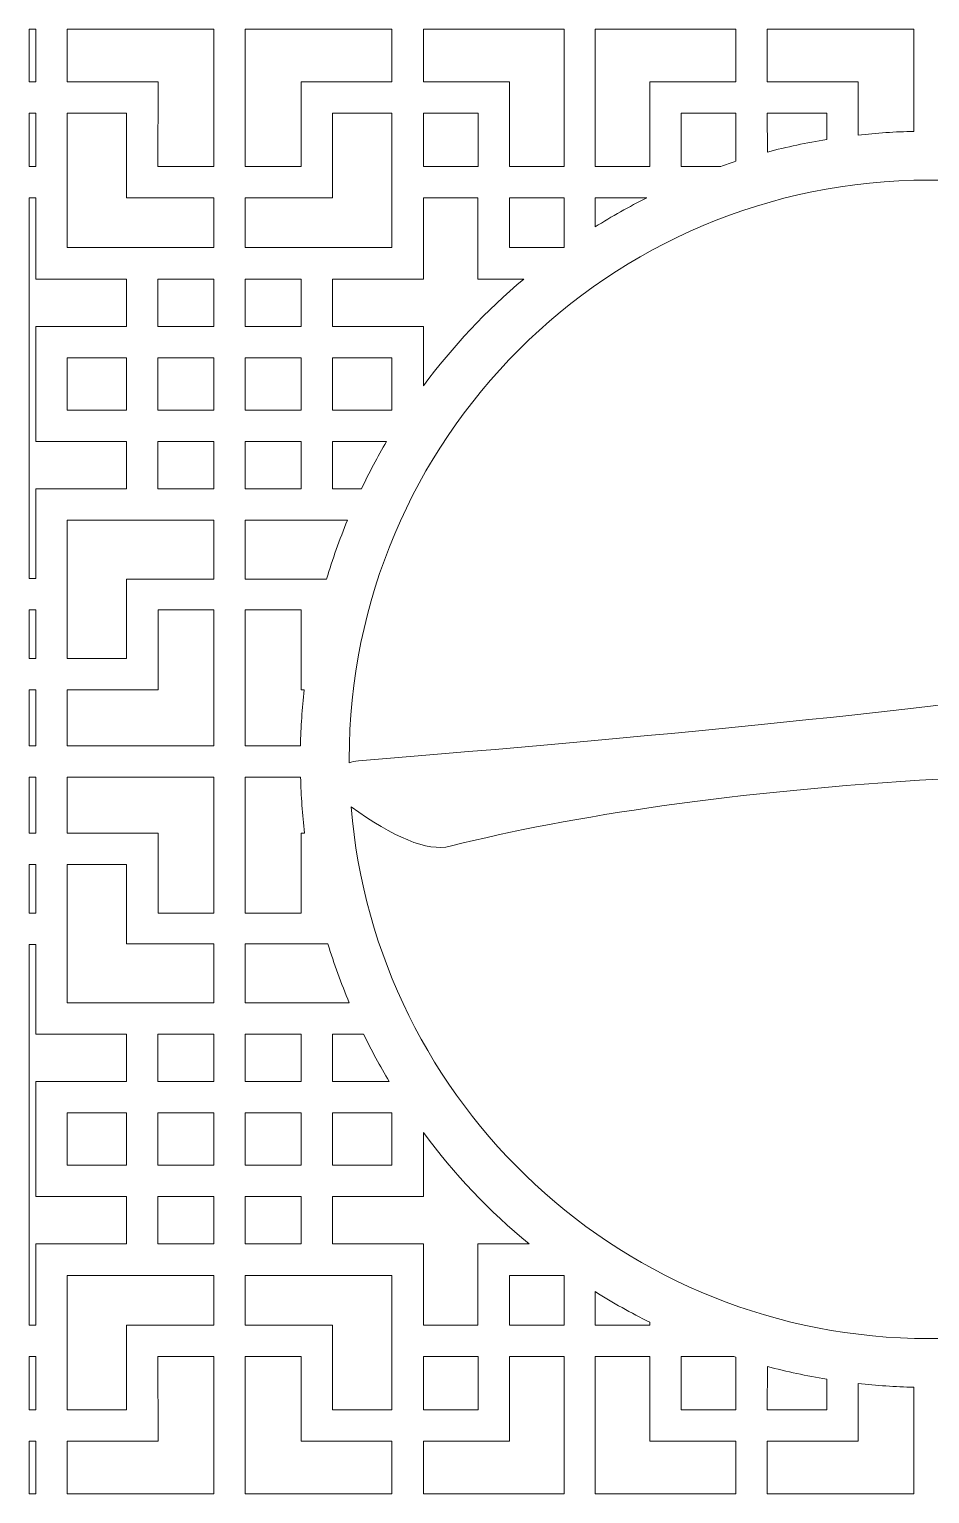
# Model space of a CAD drawing. Header units: centimetres. Extents: x -193 to 324, y -200 to 64.
# Drawn here: x -193.1 to -141.5, y -110 to -26.1 of the extents above; entities that cross this region are included whole.
import ezdxf

# ---------------------------------------------------------------- set-up
doc = ezdxf.new("R2010")
doc.units = ezdxf.units.CM
doc.header["$MEASUREMENT"] = 0
doc.layers.add('layer 1', color=7, linetype='Continuous')

msp = doc.modelspace()

# ---------------------------------------------------------------- linework, layer by layer
at = {"layer": 'layer 1', "color": 114, "lineweight": 9}
for points, knots in [([(-193.07662, -29.10628), (-193.07662, -29.10628), (-193.0766, -26.09629), (-193.0766, -26.09629), (-193.0766, -26.09629), (-193.0766, -26.09629), (-192.71046, -26.09628), (-192.71046, -26.09628), (-192.71046, -26.09628), (-192.71046, -26.09628), (-192.71046, -29.10628), (-192.71046, -29.10628), (-192.71046, -29.10628), (-192.71046, -29.10628), (-193.07662, -29.10628), (-193.07662, -29.10628)], [0, 0, 0, 0, 0.2, 0.2, 0.2, 0.2, 0.4, 0.4, 0.4, 0.4, 0.6, 0.6, 0.6, 0.6, 1, 1, 1, 1]), ([(-182.50546, -26.09628), (-182.50546, -26.09628), (-182.50546, -33.95128), (-182.50546, -33.95128), (-182.50546, -33.95128), (-182.50546, -33.95128), (-185.70546, -33.95128), (-185.70546, -33.95128), (-185.70546, -33.95128), (-185.70546, -33.95128), (-185.70296, -29.10628), (-185.70296, -29.10628), (-185.70296, -29.10628), (-185.70296, -29.10628), (-190.90796, -29.10628), (-190.90796, -29.10628), (-190.90796, -29.10628), (-190.90796, -29.10628), (-190.90796, -26.09628), (-190.90796, -26.09628), (-190.90796, -26.09628), (-190.90796, -26.09628), (-182.50546, -26.09628), (-182.50546, -26.09628)], [0, 0, 0, 0, 0.14285714, 0.14285714, 0.14285714, 0.14285714, 0.28571429, 0.28571429, 0.28571429, 0.28571429, 0.42857143, 0.42857143, 0.42857143, 0.42857143, 0.57142857, 0.57142857, 0.57142857, 0.57142857, 0.71428571, 0.71428571, 0.71428571, 0.71428571, 1, 1, 1, 1]), ([(-180.7059, -26.09628), (-180.7059, -26.09628), (-180.7059, -33.95128), (-180.7059, -33.95128), (-180.7059, -33.95128), (-180.7059, -33.95128), (-177.5059, -33.95128), (-177.5059, -33.95128), (-177.5059, -33.95128), (-177.5059, -33.95128), (-177.5084, -29.10628), (-177.5084, -29.10628), (-177.5084, -29.10628), (-177.5084, -29.10628), (-172.3034, -29.10628), (-172.3034, -29.10628), (-172.3034, -29.10628), (-172.3034, -29.10628), (-172.3034, -26.09628), (-172.3034, -26.09628), (-172.3034, -26.09628), (-172.3034, -26.09628), (-180.7059, -26.09628), (-180.7059, -26.09628)], [0, 0, 0, 0, 0.14285714, 0.14285714, 0.14285714, 0.14285714, 0.28571429, 0.28571429, 0.28571429, 0.28571429, 0.42857143, 0.42857143, 0.42857143, 0.42857143, 0.57142857, 0.57142857, 0.57142857, 0.57142857, 0.71428571, 0.71428571, 0.71428571, 0.71428571, 1, 1, 1, 1]), ([(-162.4384, -26.09628), (-162.4384, -26.09628), (-162.4384, -33.95128), (-162.4384, -33.95128), (-162.4384, -33.95128), (-162.4384, -33.95128), (-165.57091, -33.95128), (-165.57091, -33.95128), (-165.57091, -33.95128), (-165.57091, -33.95128), (-165.5684, -29.10628), (-165.5684, -29.10628), (-165.5684, -29.10628), (-165.5684, -29.10628), (-170.5009, -29.10628), (-170.5009, -29.10628), (-170.5009, -29.10628), (-170.5009, -29.10628), (-170.5009, -26.09628), (-170.5009, -26.09628), (-170.5009, -26.09628), (-170.5009, -26.09628), (-162.4384, -26.09628), (-162.4384, -26.09628)], [0, 0, 0, 0, 0.14285714, 0.14285714, 0.14285714, 0.14285714, 0.28571429, 0.28571429, 0.28571429, 0.28571429, 0.42857143, 0.42857143, 0.42857143, 0.42857143, 0.57142857, 0.57142857, 0.57142857, 0.57142857, 0.71428571, 0.71428571, 0.71428571, 0.71428571, 1, 1, 1, 1]), ([(-157.5284, -29.10628), (-157.5284, -29.10628), (-157.5284, -33.95128), (-157.5284, -33.95128), (-157.5284, -33.95128), (-157.5284, -33.95128), (-160.6584, -33.95128), (-160.6584, -33.95128), (-160.6584, -33.95128), (-160.6584, -33.95128), (-160.6584, -26.09628), (-160.6584, -26.09628), (-160.6584, -26.09628), (-160.6584, -26.09628), (-152.5959, -26.09628), (-152.5959, -26.09628), (-152.5959, -26.09628), (-152.5959, -26.09628), (-152.5959, -29.10628), (-152.5959, -29.10628), (-152.5959, -29.10628), (-152.5959, -29.10628), (-157.5284, -29.10628), (-157.5284, -29.10628)], [0, 0, 0, 0, 0.14285714, 0.14285714, 0.14285714, 0.14285714, 0.28571429, 0.28571429, 0.28571429, 0.28571429, 0.42857143, 0.42857143, 0.42857143, 0.42857143, 0.57142857, 0.57142857, 0.57142857, 0.57142857, 0.71428571, 0.71428571, 0.71428571, 0.71428571, 1, 1, 1, 1]), ([(-142.3909, -31.9455), (-142.3909, -31.9455), (-142.3909, -26.09628), (-142.3909, -26.09628), (-142.3909, -26.09628), (-142.3909, -26.09628), (-150.7934, -26.09628), (-150.7934, -26.09628), (-150.7934, -26.09628), (-150.7934, -26.09628), (-150.7934, -29.10628), (-150.7934, -29.10628), (-150.7934, -29.10628), (-150.7934, -29.10628), (-145.58841, -29.10628), (-145.58841, -29.10628), (-145.58841, -29.10628), (-145.58841, -29.10628), (-145.59, -32.1602), (-145.59, -32.1602), (-145.59, -32.1602), (-144.53669, -32.0425), (-143.46964, -31.97028), (-142.3909, -31.9455)], [0, 0, 0, 0, 0.14285714, 0.14285714, 0.14285714, 0.14285714, 0.28571429, 0.28571429, 0.28571429, 0.28571429, 0.42857143, 0.42857143, 0.42857143, 0.42857143, 0.57142857, 0.57142857, 0.57142857, 0.57142857, 0.71428571, 0.71428571, 0.71428571, 0.71428571, 1, 1, 1, 1]), ([(-193.07661, -33.95378), (-193.07661, -33.95378), (-193.07661, -30.90631), (-193.07661, -30.90631), (-193.07661, -30.90631), (-193.07661, -30.90631), (-192.71046, -30.90628), (-192.71046, -30.90628), (-192.71046, -30.90628), (-192.71046, -30.90628), (-192.71046, -33.95378), (-192.71046, -33.95378), (-192.71046, -33.95378), (-192.71046, -33.95378), (-193.07661, -33.95378), (-193.07661, -33.95378)], [0, 0, 0, 0, 0.2, 0.2, 0.2, 0.2, 0.4, 0.4, 0.4, 0.4, 0.6, 0.6, 0.6, 0.6, 1, 1, 1, 1]), ([(-187.50546, -35.75378), (-187.50546, -35.75378), (-182.50546, -35.74878), (-182.50546, -35.74878), (-182.50546, -35.74878), (-182.50546, -35.74878), (-182.50546, -38.60878), (-182.50546, -38.60878), (-182.50546, -38.60878), (-182.50546, -38.60878), (-190.90796, -38.60878), (-190.90796, -38.60878), (-190.90796, -38.60878), (-190.90796, -38.60878), (-190.90796, -30.90628), (-190.90796, -30.90628), (-190.90796, -30.90628), (-190.90796, -30.90628), (-187.50546, -30.90628), (-187.50546, -30.90628), (-187.50546, -30.90628), (-187.50546, -30.90628), (-187.50546, -35.75378), (-187.50546, -35.75378)], [0, 0, 0, 0, 0.14285714, 0.14285714, 0.14285714, 0.14285714, 0.28571429, 0.28571429, 0.28571429, 0.28571429, 0.42857143, 0.42857143, 0.42857143, 0.42857143, 0.57142857, 0.57142857, 0.57142857, 0.57142857, 0.71428571, 0.71428571, 0.71428571, 0.71428571, 1, 1, 1, 1]), ([(-175.7059, -35.75378), (-175.7059, -35.75378), (-180.7059, -35.74878), (-180.7059, -35.74878), (-180.7059, -35.74878), (-180.7059, -35.74878), (-180.7059, -38.60878), (-180.7059, -38.60878), (-180.7059, -38.60878), (-180.7059, -38.60878), (-172.3034, -38.60878), (-172.3034, -38.60878), (-172.3034, -38.60878), (-172.3034, -38.60878), (-172.3034, -30.90628), (-172.3034, -30.90628), (-172.3034, -30.90628), (-172.3034, -30.90628), (-175.7059, -30.90628), (-175.7059, -30.90628), (-175.7059, -30.90628), (-175.7059, -30.90628), (-175.7059, -35.75378), (-175.7059, -35.75378)], [0, 0, 0, 0, 0.14285714, 0.14285714, 0.14285714, 0.14285714, 0.28571429, 0.28571429, 0.28571429, 0.28571429, 0.42857143, 0.42857143, 0.42857143, 0.42857143, 0.57142857, 0.57142857, 0.57142857, 0.57142857, 0.71428571, 0.71428571, 0.71428571, 0.71428571, 1, 1, 1, 1]), ([(-167.3684, -33.95378), (-167.3684, -33.95378), (-170.5009, -33.95378), (-170.5009, -33.95378), (-170.5009, -33.95378), (-170.5009, -33.95378), (-170.5009, -30.90628), (-170.5009, -30.90628), (-170.5009, -30.90628), (-170.5009, -30.90628), (-167.3684, -30.90628), (-167.3684, -30.90628), (-167.3684, -30.90628), (-167.3684, -30.90628), (-167.3684, -33.95378), (-167.3684, -33.95378)], [0, 0, 0, 0, 0.2, 0.2, 0.2, 0.2, 0.4, 0.4, 0.4, 0.4, 0.6, 0.6, 0.6, 0.6, 1, 1, 1, 1]), ([(-152.59387, -33.66246), (-152.59387, -33.66246), (-152.5959, -30.90628), (-152.5959, -30.90628), (-152.5959, -30.90628), (-152.5959, -30.90628), (-155.7284, -30.90628), (-155.7284, -30.90628), (-155.7284, -30.90628), (-155.7284, -30.90628), (-155.7284, -33.95378), (-155.7284, -33.95378), (-155.7284, -33.95378), (-155.7284, -33.95378), (-153.46013, -33.95378), (-153.46013, -33.95378), (-153.46013, -33.95378), (-153.17302, -33.85312), (-152.88424, -33.75599), (-152.59387, -33.66246)], [0, 0, 0, 0, 0.16666667, 0.16666667, 0.16666667, 0.16666667, 0.33333333, 0.33333333, 0.33333333, 0.33333333, 0.5, 0.5, 0.5, 0.5, 0.66666667, 0.66666667, 0.66666667, 0.66666667, 1, 1, 1, 1]), ([(-147.3909, -32.40781), (-148.54385, -32.59603), (-149.67841, -32.83886), (-150.79182, -33.13389), (-150.79182, -33.13389), (-150.79182, -33.13389), (-150.7934, -30.90628), (-150.7934, -30.90628), (-150.7934, -30.90628), (-150.7934, -30.90628), (-147.3909, -30.90628), (-147.3909, -30.90628), (-147.3909, -30.90628), (-147.3909, -30.90628), (-147.3909, -32.40781), (-147.3909, -32.40781)], [0, 0, 0, 0, 0.2, 0.2, 0.2, 0.2, 0.4, 0.4, 0.4, 0.4, 0.6, 0.6, 0.6, 0.6, 1, 1, 1, 1]), ([(-108.57075, -64.08141), (-110.48132, -47.56373), (-124.52015, -34.73583), (-141.54921, -34.73583), (-141.54921, -34.73583), (-159.88197, -34.73583), (-174.74921, -49.60307), (-174.74921, -67.93583), (-174.74921, -67.93583), (-174.74921, -68.00218), (-174.74901, -68.06848), (-174.74862, -68.13474), (-174.74862, -68.13474), (-174.59185, -68.08884), (-174.41446, -68.05138), (-174.21653, -68.02233), (-174.21653, -68.02233), (-156.953, -66.61976), (-143.19589, -65.23212), (-132.94521, -63.82955), (-132.94521, -63.82955), (-126.18602, -62.88953), (-121.17258, -62.30761), (-117.9049, -62.0838), (-117.9049, -62.0838), (-113.96426, -62.0838), (-110.84684, -62.74665), (-108.57075, -64.08141)], [0, 0, 0, 0, 0.125, 0.125, 0.125, 0.125, 0.25, 0.25, 0.25, 0.25, 0.375, 0.375, 0.375, 0.375, 0.5, 0.5, 0.5, 0.5, 0.625, 0.625, 0.625, 0.625, 0.75, 0.75, 0.75, 0.75, 1, 1, 1, 1]), ([(-193.07661, -57.57379), (-193.07661, -57.57379), (-193.07662, -35.7488), (-193.07662, -35.7488), (-193.07662, -35.7488), (-193.07662, -35.7488), (-192.71046, -35.74878), (-192.71046, -35.74878), (-192.71046, -35.74878), (-192.71046, -35.74878), (-192.71046, -40.41128), (-192.71046, -40.41128), (-192.71046, -40.41128), (-192.71046, -40.41128), (-187.50546, -40.40879), (-187.50546, -40.40879), (-187.50546, -40.40879), (-187.50546, -40.40879), (-187.50546, -43.12879), (-187.50546, -43.12879), (-187.50546, -43.12879), (-187.50546, -43.12879), (-192.71046, -43.12878), (-192.71046, -43.12878), (-192.71046, -43.12878), (-192.71046, -43.12878), (-192.71046, -49.72379), (-192.71046, -49.72379), (-192.71046, -49.72379), (-192.71046, -49.72379), (-187.50546, -49.72378), (-187.50546, -49.72378), (-187.50546, -49.72378), (-187.50546, -49.72378), (-187.50546, -52.43629), (-187.50546, -52.43629), (-187.50546, -52.43629), (-187.50546, -52.43629), (-192.71046, -52.43629), (-192.71046, -52.43629), (-192.71046, -52.43629), (-192.71046, -52.43629), (-192.71046, -57.57379), (-192.71046, -57.57379), (-192.71046, -57.57379), (-192.71046, -57.57379), (-193.07661, -57.57379), (-193.07661, -57.57379)], [0, 0, 0, 0, 0.07692308, 0.07692308, 0.07692308, 0.07692308, 0.15384615, 0.15384615, 0.15384615, 0.15384615, 0.23076923, 0.23076923, 0.23076923, 0.23076923, 0.30769231, 0.30769231, 0.30769231, 0.30769231, 0.38461538, 0.38461538, 0.38461538, 0.38461538, 0.46153846, 0.46153846, 0.46153846, 0.46153846, 0.53846154, 0.53846154, 0.53846154, 0.53846154, 0.61538462, 0.61538462, 0.61538462, 0.61538462, 0.69230769, 0.69230769, 0.69230769, 0.69230769, 0.76923077, 0.76923077, 0.76923077, 0.76923077, 0.84615385, 0.84615385, 0.84615385, 0.84615385, 1, 1, 1, 1]), ([(-164.74812, -40.40879), (-164.74812, -40.40879), (-167.38587, -40.40879), (-167.38587, -40.40879), (-167.38587, -40.40879), (-167.38587, -40.40879), (-167.3734, -35.74878), (-167.3734, -35.74878), (-167.3734, -35.74878), (-167.3734, -35.74878), (-170.5009, -35.74878), (-170.5009, -35.74878), (-170.5009, -35.74878), (-170.5009, -35.74878), (-170.5009, -40.41128), (-170.5009, -40.41128), (-170.5009, -40.41128), (-170.5009, -40.41128), (-175.7059, -40.40879), (-175.7059, -40.40879), (-175.7059, -40.40879), (-175.7059, -40.40879), (-175.7059, -43.12879), (-175.7059, -43.12879), (-175.7059, -43.12879), (-175.7059, -43.12879), (-170.5009, -43.12878), (-170.5009, -43.12878), (-170.5009, -43.12878), (-170.5009, -43.12878), (-170.50092, -46.53861), (-170.50092, -46.53861), (-170.50092, -46.53861), (-168.82721, -44.27794), (-166.89502, -42.22011), (-164.74812, -40.40879)], [0, 0, 0, 0, 0.1, 0.1, 0.1, 0.1, 0.2, 0.2, 0.2, 0.2, 0.3, 0.3, 0.3, 0.3, 0.4, 0.4, 0.4, 0.4, 0.5, 0.5, 0.5, 0.5, 0.6, 0.6, 0.6, 0.6, 0.7, 0.7, 0.7, 0.7, 0.8, 0.8, 0.8, 0.8, 1, 1, 1, 1]), ([(-162.4384, -38.61128), (-162.4384, -38.61128), (-165.5709, -38.61128), (-165.5709, -38.61128), (-165.5709, -38.61128), (-165.5709, -38.61128), (-165.5709, -35.75378), (-165.5709, -35.75378), (-165.5709, -35.75378), (-165.5709, -35.75378), (-162.4384, -35.75378), (-162.4384, -35.75378), (-162.4384, -35.75378), (-162.4384, -35.75378), (-162.4384, -38.61128), (-162.4384, -38.61128)], [0, 0, 0, 0, 0.2, 0.2, 0.2, 0.2, 0.4, 0.4, 0.4, 0.4, 0.6, 0.6, 0.6, 0.6, 1, 1, 1, 1]), ([(-157.6981, -35.75374), (-157.6981, -35.75374), (-160.6584, -35.75378), (-160.6584, -35.75378), (-160.6584, -35.75378), (-160.6584, -35.75378), (-160.65843, -37.4224), (-160.65843, -37.4224), (-160.65843, -37.4224), (-159.701, -36.82144), (-158.71328, -36.26427), (-157.6981, -35.75374)], [0, 0, 0, 0, 0.25, 0.25, 0.25, 0.25, 0.5, 0.5, 0.5, 0.5, 1, 1, 1, 1]), ([(-185.70546, -43.13128), (-185.70546, -43.13128), (-182.50546, -43.13128), (-182.50546, -43.13128), (-182.50546, -43.13128), (-182.50546, -43.13128), (-182.50546, -40.40879), (-182.50546, -40.40879), (-182.50546, -40.40879), (-182.50546, -40.40879), (-185.70546, -40.40879), (-185.70546, -40.40879), (-185.70546, -40.40879), (-185.70546, -40.40879), (-185.70546, -43.13128), (-185.70546, -43.13128)], [0, 0, 0, 0, 0.2, 0.2, 0.2, 0.2, 0.4, 0.4, 0.4, 0.4, 0.6, 0.6, 0.6, 0.6, 1, 1, 1, 1]), ([(-177.5059, -43.13128), (-177.5059, -43.13128), (-180.7059, -43.13128), (-180.7059, -43.13128), (-180.7059, -43.13128), (-180.7059, -43.13128), (-180.7059, -40.40879), (-180.7059, -40.40879), (-180.7059, -40.40879), (-180.7059, -40.40879), (-177.5059, -40.40879), (-177.5059, -40.40879), (-177.5059, -40.40879), (-177.5059, -40.40879), (-177.5059, -43.13128), (-177.5059, -43.13128)], [0, 0, 0, 0, 0.2, 0.2, 0.2, 0.2, 0.4, 0.4, 0.4, 0.4, 0.6, 0.6, 0.6, 0.6, 1, 1, 1, 1]), ([(-190.90796, -47.92378), (-190.90796, -47.92378), (-187.50046, -47.92378), (-187.50046, -47.92378), (-187.50046, -47.92378), (-187.50046, -47.92378), (-187.50046, -44.93379), (-187.50046, -44.93379), (-187.50046, -44.93379), (-187.50046, -44.93379), (-190.90796, -44.93379), (-190.90796, -44.93379), (-190.90796, -44.93379), (-190.90796, -44.93379), (-190.90796, -47.92378), (-190.90796, -47.92378)], [0, 0, 0, 0, 0.2, 0.2, 0.2, 0.2, 0.4, 0.4, 0.4, 0.4, 0.6, 0.6, 0.6, 0.6, 1, 1, 1, 1]), ([(-185.70546, -47.92378), (-185.70546, -47.92378), (-182.50546, -47.92378), (-182.50546, -47.92378), (-182.50546, -47.92378), (-182.50546, -47.92378), (-182.50546, -44.92879), (-182.50546, -44.92879), (-182.50546, -44.92879), (-182.50546, -44.92879), (-185.70546, -44.92879), (-185.70546, -44.92879), (-185.70546, -44.92879), (-185.70546, -44.92879), (-185.70546, -47.92378), (-185.70546, -47.92378)], [0, 0, 0, 0, 0.2, 0.2, 0.2, 0.2, 0.4, 0.4, 0.4, 0.4, 0.6, 0.6, 0.6, 0.6, 1, 1, 1, 1]), ([(-177.5059, -47.92378), (-177.5059, -47.92378), (-180.7059, -47.92378), (-180.7059, -47.92378), (-180.7059, -47.92378), (-180.7059, -47.92378), (-180.7059, -44.92879), (-180.7059, -44.92879), (-180.7059, -44.92879), (-180.7059, -44.92879), (-177.5059, -44.92879), (-177.5059, -44.92879), (-177.5059, -44.92879), (-177.5059, -44.92879), (-177.5059, -47.92378), (-177.5059, -47.92378)], [0, 0, 0, 0, 0.2, 0.2, 0.2, 0.2, 0.4, 0.4, 0.4, 0.4, 0.6, 0.6, 0.6, 0.6, 1, 1, 1, 1]), ([(-172.3034, -47.92378), (-172.3034, -47.92378), (-175.7109, -47.92378), (-175.7109, -47.92378), (-175.7109, -47.92378), (-175.7109, -47.92378), (-175.7109, -44.93379), (-175.7109, -44.93379), (-175.7109, -44.93379), (-175.7109, -44.93379), (-172.3034, -44.93379), (-172.3034, -44.93379), (-172.3034, -44.93379), (-172.3034, -44.93379), (-172.3034, -47.92378), (-172.3034, -47.92378)], [0, 0, 0, 0, 0.2, 0.2, 0.2, 0.2, 0.4, 0.4, 0.4, 0.4, 0.6, 0.6, 0.6, 0.6, 1, 1, 1, 1]), ([(-185.70546, -52.43878), (-185.70546, -52.43878), (-182.50546, -52.43878), (-182.50546, -52.43878), (-182.50546, -52.43878), (-182.50546, -52.43878), (-182.50546, -49.72378), (-182.50546, -49.72378), (-182.50546, -49.72378), (-182.50546, -49.72378), (-185.70546, -49.72378), (-185.70546, -49.72378), (-185.70546, -49.72378), (-185.70546, -49.72378), (-185.70546, -52.43878), (-185.70546, -52.43878)], [0, 0, 0, 0, 0.2, 0.2, 0.2, 0.2, 0.4, 0.4, 0.4, 0.4, 0.6, 0.6, 0.6, 0.6, 1, 1, 1, 1]), ([(-177.5059, -52.43878), (-177.5059, -52.43878), (-180.7059, -52.43878), (-180.7059, -52.43878), (-180.7059, -52.43878), (-180.7059, -52.43878), (-180.7059, -49.72378), (-180.7059, -49.72378), (-180.7059, -49.72378), (-180.7059, -49.72378), (-177.5059, -49.72378), (-177.5059, -49.72378), (-177.5059, -49.72378), (-177.5059, -49.72378), (-177.5059, -52.43878), (-177.5059, -52.43878)], [0, 0, 0, 0, 0.2, 0.2, 0.2, 0.2, 0.4, 0.4, 0.4, 0.4, 0.6, 0.6, 0.6, 0.6, 1, 1, 1, 1]), ([(-172.6077, -49.72374), (-172.6077, -49.72374), (-175.7059, -49.72378), (-175.7059, -49.72378), (-175.7059, -49.72378), (-175.7059, -49.72378), (-175.7059, -52.43629), (-175.7059, -52.43629), (-175.7059, -52.43629), (-175.7059, -52.43629), (-174.04967, -52.43629), (-174.04967, -52.43629), (-174.04967, -52.43629), (-173.60679, -51.50952), (-173.12544, -50.60464), (-172.6077, -49.72374)], [0, 0, 0, 0, 0.2, 0.2, 0.2, 0.2, 0.4, 0.4, 0.4, 0.4, 0.6, 0.6, 0.6, 0.6, 1, 1, 1, 1]), ([(-190.90796, -54.23879), (-190.90796, -54.23879), (-190.90796, -62.16378), (-190.90796, -62.16378), (-190.90796, -62.16378), (-190.90796, -62.16378), (-187.50393, -62.16378), (-187.50393, -62.16378), (-187.50393, -62.16378), (-187.50393, -62.16378), (-187.50546, -57.60753), (-187.50546, -57.60753), (-187.50546, -57.60753), (-187.50546, -57.60753), (-182.50546, -57.60753), (-182.50546, -57.60753), (-182.50546, -57.60753), (-182.50546, -57.60753), (-182.50546, -54.23879), (-182.50546, -54.23879), (-182.50546, -54.23879), (-182.50546, -54.23879), (-190.90796, -54.23879), (-190.90796, -54.23879)], [0, 0, 0, 0, 0.14285714, 0.14285714, 0.14285714, 0.14285714, 0.28571429, 0.28571429, 0.28571429, 0.28571429, 0.42857143, 0.42857143, 0.42857143, 0.42857143, 0.57142857, 0.57142857, 0.57142857, 0.57142857, 0.71428571, 0.71428571, 0.71428571, 0.71428571, 1, 1, 1, 1]), ([(-174.85084, -54.23875), (-174.85084, -54.23875), (-180.7059, -54.23879), (-180.7059, -54.23879), (-180.7059, -54.23879), (-180.7059, -54.23879), (-180.7059, -57.60753), (-180.7059, -57.60753), (-180.7059, -57.60753), (-180.7059, -57.60753), (-176.04504, -57.60754), (-176.04504, -57.60754), (-176.04504, -57.60754), (-175.7017, -56.45951), (-175.30257, -55.33554), (-174.85084, -54.23875)], [0, 0, 0, 0, 0.2, 0.2, 0.2, 0.2, 0.4, 0.4, 0.4, 0.4, 0.6, 0.6, 0.6, 0.6, 1, 1, 1, 1]), ([(-193.07661, -62.16378), (-193.07661, -62.16378), (-193.07661, -59.37378), (-193.07661, -59.37378), (-193.07661, -59.37378), (-193.07661, -59.37378), (-192.71046, -59.37378), (-192.71046, -59.37378), (-192.71046, -59.37378), (-192.71046, -59.37378), (-192.71046, -62.16378), (-192.71046, -62.16378), (-192.71046, -62.16378), (-192.71046, -62.16378), (-193.07661, -62.16378), (-193.07661, -62.16378)], [0, 0, 0, 0, 0.2, 0.2, 0.2, 0.2, 0.4, 0.4, 0.4, 0.4, 0.6, 0.6, 0.6, 0.6, 1, 1, 1, 1]), ([(-182.50546, -67.16378), (-182.50546, -67.16378), (-182.50546, -59.37378), (-182.50546, -59.37378), (-182.50546, -59.37378), (-182.50546, -59.37378), (-185.70296, -59.37378), (-185.70296, -59.37378), (-185.70296, -59.37378), (-185.70296, -59.37378), (-185.70296, -63.96378), (-185.70296, -63.96378), (-185.70296, -63.96378), (-185.70296, -63.96378), (-190.91046, -63.96378), (-190.91046, -63.96378), (-190.91046, -63.96378), (-190.91046, -63.96378), (-190.91046, -67.16378), (-190.91046, -67.16378), (-190.91046, -67.16378), (-190.91046, -67.16378), (-182.50546, -67.16378), (-182.50546, -67.16378)], [0, 0, 0, 0, 0.14285714, 0.14285714, 0.14285714, 0.14285714, 0.28571429, 0.28571429, 0.28571429, 0.28571429, 0.42857143, 0.42857143, 0.42857143, 0.42857143, 0.57142857, 0.57142857, 0.57142857, 0.57142857, 0.71428571, 0.71428571, 0.71428571, 0.71428571, 1, 1, 1, 1]), ([(-177.54109, -67.16381), (-177.54109, -67.16381), (-180.7059, -67.16378), (-180.7059, -67.16378), (-180.7059, -67.16378), (-180.7059, -67.16378), (-180.7059, -59.37378), (-180.7059, -59.37378), (-180.7059, -59.37378), (-180.7059, -59.37378), (-177.5084, -59.37378), (-177.5084, -59.37378), (-177.5084, -59.37378), (-177.5084, -59.37378), (-177.5084, -63.96378), (-177.5084, -63.96378), (-177.5084, -63.96378), (-177.5084, -63.96378), (-177.33245, -63.96377), (-177.33245, -63.96377), (-177.33245, -63.96377), (-177.44815, -65.01745), (-177.51838, -66.0848), (-177.54109, -67.16381)], [0, 0, 0, 0, 0.14285714, 0.14285714, 0.14285714, 0.14285714, 0.28571429, 0.28571429, 0.28571429, 0.28571429, 0.42857143, 0.42857143, 0.42857143, 0.42857143, 0.57142857, 0.57142857, 0.57142857, 0.57142857, 0.71428571, 0.71428571, 0.71428571, 0.71428571, 1, 1, 1, 1]), ([(-193.07662, -67.16378), (-193.07662, -67.16378), (-193.07662, -63.96375), (-193.07662, -63.96375), (-193.07662, -63.96375), (-193.07662, -63.96375), (-192.71046, -63.96378), (-192.71046, -63.96378), (-192.71046, -63.96378), (-192.71046, -63.96378), (-192.71046, -67.16378), (-192.71046, -67.16378), (-192.71046, -67.16378), (-192.71046, -67.16378), (-193.07662, -67.16378), (-193.07662, -67.16378)], [0, 0, 0, 0, 0.2, 0.2, 0.2, 0.2, 0.4, 0.4, 0.4, 0.4, 0.6, 0.6, 0.6, 0.6, 1, 1, 1, 1]), ([(-108.37095, -69.14844), (-108.89053, -69.17411), (-109.50438, -69.16418), (-110.20569, -69.0668), (-110.20569, -69.0668), (-116.74348, -68.15895), (-126.99175, -68.1417), (-140.9876, -69.0668), (-140.9876, -69.0668), (-152.64085, -69.76808), (-161.9399, -71.15388), (-168.96436, -72.9164), (-168.96436, -72.9164), (-170.29637, -73.25061), (-172.21418, -72.39035), (-174.63897, -70.66012), (-174.63897, -70.66012), (-173.25279, -87.71908), (-158.96471, -101.13583), (-141.54921, -101.13583), (-141.54921, -101.13583), (-123.62241, -101.13583), (-109.00932, -86.91971), (-108.37095, -69.14844)], [0, 0, 0, 0, 0.14285714, 0.14285714, 0.14285714, 0.14285714, 0.28571429, 0.28571429, 0.28571429, 0.28571429, 0.42857143, 0.42857143, 0.42857143, 0.42857143, 0.57142857, 0.57142857, 0.57142857, 0.57142857, 0.71428571, 0.71428571, 0.71428571, 0.71428571, 1, 1, 1, 1]), ([(-193.07662, -72.16258), (-193.07662, -72.16258), (-193.07662, -68.96256), (-193.07662, -68.96256), (-193.07662, -68.96256), (-193.07662, -68.96256), (-192.71046, -68.96258), (-192.71046, -68.96258), (-192.71046, -68.96258), (-192.71046, -68.96258), (-192.71046, -72.16258), (-192.71046, -72.16258), (-192.71046, -72.16258), (-192.71046, -72.16258), (-193.07662, -72.16258), (-193.07662, -72.16258)], [0, 0, 0, 0, 0.2, 0.2, 0.2, 0.2, 0.4, 0.4, 0.4, 0.4, 0.6, 0.6, 0.6, 0.6, 1, 1, 1, 1]), ([(-182.50546, -68.96258), (-182.50546, -68.96258), (-182.50546, -76.75258), (-182.50546, -76.75258), (-182.50546, -76.75258), (-182.50546, -76.75258), (-185.70296, -76.75258), (-185.70296, -76.75258), (-185.70296, -76.75258), (-185.70296, -76.75258), (-185.70296, -72.16258), (-185.70296, -72.16258), (-185.70296, -72.16258), (-185.70296, -72.16258), (-190.91046, -72.16258), (-190.91046, -72.16258), (-190.91046, -72.16258), (-190.91046, -72.16258), (-190.91046, -68.96258), (-190.91046, -68.96258), (-190.91046, -68.96258), (-190.91046, -68.96258), (-182.50546, -68.96258), (-182.50546, -68.96258)], [0, 0, 0, 0, 0.14285714, 0.14285714, 0.14285714, 0.14285714, 0.28571429, 0.28571429, 0.28571429, 0.28571429, 0.42857143, 0.42857143, 0.42857143, 0.42857143, 0.57142857, 0.57142857, 0.57142857, 0.57142857, 0.71428571, 0.71428571, 0.71428571, 0.71428571, 1, 1, 1, 1]), ([(-177.53483, -68.96259), (-177.53483, -68.96259), (-180.7059, -68.96258), (-180.7059, -68.96258), (-180.7059, -68.96258), (-180.7059, -68.96258), (-180.7059, -76.75258), (-180.7059, -76.75258), (-180.7059, -76.75258), (-180.7059, -76.75258), (-177.5084, -76.75258), (-177.5084, -76.75258), (-177.5084, -76.75258), (-177.5084, -76.75258), (-177.5084, -72.16258), (-177.5084, -72.16258), (-177.5084, -72.16258), (-177.5084, -72.16258), (-177.30357, -72.1626), (-177.30357, -72.1626), (-177.30357, -72.1626), (-177.42683, -71.10914), (-177.50458, -70.04178), (-177.53483, -68.96259)], [0, 0, 0, 0, 0.14285714, 0.14285714, 0.14285714, 0.14285714, 0.28571429, 0.28571429, 0.28571429, 0.28571429, 0.42857143, 0.42857143, 0.42857143, 0.42857143, 0.57142857, 0.57142857, 0.57142857, 0.57142857, 0.71428571, 0.71428571, 0.71428571, 0.71428571, 1, 1, 1, 1]), ([(-193.07662, -76.75258), (-193.07662, -76.75258), (-193.07661, -73.9626), (-193.07661, -73.9626), (-193.07661, -73.9626), (-193.07661, -73.9626), (-192.71046, -73.96258), (-192.71046, -73.96258), (-192.71046, -73.96258), (-192.71046, -73.96258), (-192.71046, -76.75258), (-192.71046, -76.75258), (-192.71046, -76.75258), (-192.71046, -76.75258), (-193.07662, -76.75258), (-193.07662, -76.75258)], [0, 0, 0, 0, 0.2, 0.2, 0.2, 0.2, 0.4, 0.4, 0.4, 0.4, 0.6, 0.6, 0.6, 0.6, 1, 1, 1, 1]), ([(-190.90796, -81.88757), (-190.90796, -81.88757), (-190.90796, -73.96258), (-190.90796, -73.96258), (-190.90796, -73.96258), (-190.90796, -73.96258), (-187.50393, -73.96258), (-187.50393, -73.96258), (-187.50393, -73.96258), (-187.50393, -73.96258), (-187.50546, -78.51883), (-187.50546, -78.51883), (-187.50546, -78.51883), (-187.50546, -78.51883), (-182.50546, -78.51883), (-182.50546, -78.51883), (-182.50546, -78.51883), (-182.50546, -78.51883), (-182.50546, -81.88757), (-182.50546, -81.88757), (-182.50546, -81.88757), (-182.50546, -81.88757), (-190.90796, -81.88757), (-190.90796, -81.88757)], [0, 0, 0, 0, 0.14285714, 0.14285714, 0.14285714, 0.14285714, 0.28571429, 0.28571429, 0.28571429, 0.28571429, 0.42857143, 0.42857143, 0.42857143, 0.42857143, 0.57142857, 0.57142857, 0.57142857, 0.57142857, 0.71428571, 0.71428571, 0.71428571, 0.71428571, 1, 1, 1, 1]), ([(-193.07662, -100.37758), (-193.07662, -100.37758), (-193.07661, -78.55257), (-193.07661, -78.55257), (-193.07661, -78.55257), (-193.07661, -78.55257), (-192.71046, -78.55257), (-192.71046, -78.55257), (-192.71046, -78.55257), (-192.71046, -78.55257), (-192.71046, -83.69007), (-192.71046, -83.69007), (-192.71046, -83.69007), (-192.71046, -83.69007), (-187.50546, -83.69007), (-187.50546, -83.69007), (-187.50546, -83.69007), (-187.50546, -83.69007), (-187.50546, -86.40258), (-187.50546, -86.40258), (-187.50546, -86.40258), (-187.50546, -86.40258), (-192.71046, -86.40257), (-192.71046, -86.40257), (-192.71046, -86.40257), (-192.71046, -86.40257), (-192.71046, -92.99758), (-192.71046, -92.99758), (-192.71046, -92.99758), (-192.71046, -92.99758), (-187.50546, -92.99757), (-187.50546, -92.99757), (-187.50546, -92.99757), (-187.50546, -92.99757), (-187.50546, -95.71757), (-187.50546, -95.71757), (-187.50546, -95.71757), (-187.50546, -95.71757), (-192.71046, -95.71508), (-192.71046, -95.71508), (-192.71046, -95.71508), (-192.71046, -95.71508), (-192.71046, -100.37758), (-192.71046, -100.37758), (-192.71046, -100.37758), (-192.71046, -100.37758), (-193.07662, -100.37758), (-193.07662, -100.37758)], [0, 0, 0, 0, 0.07692308, 0.07692308, 0.07692308, 0.07692308, 0.15384615, 0.15384615, 0.15384615, 0.15384615, 0.23076923, 0.23076923, 0.23076923, 0.23076923, 0.30769231, 0.30769231, 0.30769231, 0.30769231, 0.38461538, 0.38461538, 0.38461538, 0.38461538, 0.46153846, 0.46153846, 0.46153846, 0.46153846, 0.53846154, 0.53846154, 0.53846154, 0.53846154, 0.61538462, 0.61538462, 0.61538462, 0.61538462, 0.69230769, 0.69230769, 0.69230769, 0.69230769, 0.76923077, 0.76923077, 0.76923077, 0.76923077, 0.84615385, 0.84615385, 0.84615385, 0.84615385, 1, 1, 1, 1]), ([(-175.96784, -78.51884), (-175.96784, -78.51884), (-180.7059, -78.51883), (-180.7059, -78.51883), (-180.7059, -78.51883), (-180.7059, -78.51883), (-180.7059, -81.88757), (-180.7059, -81.88757), (-180.7059, -81.88757), (-180.7059, -81.88757), (-174.74483, -81.88757), (-174.74483, -81.88757), (-174.74483, -81.88757), (-175.2063, -80.79121), (-175.61504, -79.66724), (-175.96784, -78.51884)], [0, 0, 0, 0, 0.2, 0.2, 0.2, 0.2, 0.4, 0.4, 0.4, 0.4, 0.6, 0.6, 0.6, 0.6, 1, 1, 1, 1]), ([(-185.70546, -83.68758), (-185.70546, -83.68758), (-182.50546, -83.68758), (-182.50546, -83.68758), (-182.50546, -83.68758), (-182.50546, -83.68758), (-182.50546, -86.40258), (-182.50546, -86.40258), (-182.50546, -86.40258), (-182.50546, -86.40258), (-185.70546, -86.40258), (-185.70546, -86.40258), (-185.70546, -86.40258), (-185.70546, -86.40258), (-185.70546, -83.68758), (-185.70546, -83.68758)], [0, 0, 0, 0, 0.2, 0.2, 0.2, 0.2, 0.4, 0.4, 0.4, 0.4, 0.6, 0.6, 0.6, 0.6, 1, 1, 1, 1]), ([(-177.5059, -83.68758), (-177.5059, -83.68758), (-180.7059, -83.68758), (-180.7059, -83.68758), (-180.7059, -83.68758), (-180.7059, -83.68758), (-180.7059, -86.40258), (-180.7059, -86.40258), (-180.7059, -86.40258), (-180.7059, -86.40258), (-177.5059, -86.40258), (-177.5059, -86.40258), (-177.5059, -86.40258), (-177.5059, -86.40258), (-177.5059, -83.68758), (-177.5059, -83.68758)], [0, 0, 0, 0, 0.2, 0.2, 0.2, 0.2, 0.4, 0.4, 0.4, 0.4, 0.6, 0.6, 0.6, 0.6, 1, 1, 1, 1]), ([(-173.92677, -83.69009), (-173.92677, -83.69009), (-175.7059, -83.69007), (-175.7059, -83.69007), (-175.7059, -83.69007), (-175.7059, -83.69007), (-175.7059, -86.40258), (-175.7059, -86.40258), (-175.7059, -86.40258), (-175.7059, -86.40258), (-172.45665, -86.40259), (-172.45665, -86.40259), (-172.45665, -86.40259), (-172.98394, -85.52213), (-173.47469, -84.61725), (-173.92677, -83.69009)], [0, 0, 0, 0, 0.2, 0.2, 0.2, 0.2, 0.4, 0.4, 0.4, 0.4, 0.6, 0.6, 0.6, 0.6, 1, 1, 1, 1]), ([(-190.90796, -88.20258), (-190.90796, -88.20258), (-187.50046, -88.20258), (-187.50046, -88.20258), (-187.50046, -88.20258), (-187.50046, -88.20258), (-187.50046, -91.19257), (-187.50046, -91.19257), (-187.50046, -91.19257), (-187.50046, -91.19257), (-190.90796, -91.19257), (-190.90796, -91.19257), (-190.90796, -91.19257), (-190.90796, -91.19257), (-190.90796, -88.20258), (-190.90796, -88.20258)], [0, 0, 0, 0, 0.2, 0.2, 0.2, 0.2, 0.4, 0.4, 0.4, 0.4, 0.6, 0.6, 0.6, 0.6, 1, 1, 1, 1]), ([(-185.70546, -88.20258), (-185.70546, -88.20258), (-182.50546, -88.20258), (-182.50546, -88.20258), (-182.50546, -88.20258), (-182.50546, -88.20258), (-182.50546, -91.19757), (-182.50546, -91.19757), (-182.50546, -91.19757), (-182.50546, -91.19757), (-185.70546, -91.19757), (-185.70546, -91.19757), (-185.70546, -91.19757), (-185.70546, -91.19757), (-185.70546, -88.20258), (-185.70546, -88.20258)], [0, 0, 0, 0, 0.2, 0.2, 0.2, 0.2, 0.4, 0.4, 0.4, 0.4, 0.6, 0.6, 0.6, 0.6, 1, 1, 1, 1]), ([(-177.5059, -88.20258), (-177.5059, -88.20258), (-180.7059, -88.20258), (-180.7059, -88.20258), (-180.7059, -88.20258), (-180.7059, -88.20258), (-180.7059, -91.19757), (-180.7059, -91.19757), (-180.7059, -91.19757), (-180.7059, -91.19757), (-177.5059, -91.19757), (-177.5059, -91.19757), (-177.5059, -91.19757), (-177.5059, -91.19757), (-177.5059, -88.20258), (-177.5059, -88.20258)], [0, 0, 0, 0, 0.2, 0.2, 0.2, 0.2, 0.4, 0.4, 0.4, 0.4, 0.6, 0.6, 0.6, 0.6, 1, 1, 1, 1]), ([(-172.3034, -88.20258), (-172.3034, -88.20258), (-175.7109, -88.20258), (-175.7109, -88.20258), (-175.7109, -88.20258), (-175.7109, -88.20258), (-175.7109, -91.19257), (-175.7109, -91.19257), (-175.7109, -91.19257), (-175.7109, -91.19257), (-172.3034, -91.19257), (-172.3034, -91.19257), (-172.3034, -91.19257), (-172.3034, -91.19257), (-172.3034, -88.20258), (-172.3034, -88.20258)], [0, 0, 0, 0, 0.2, 0.2, 0.2, 0.2, 0.4, 0.4, 0.4, 0.4, 0.6, 0.6, 0.6, 0.6, 1, 1, 1, 1]), ([(-170.50093, -89.33312), (-170.50093, -89.33312), (-170.5009, -92.99758), (-170.5009, -92.99758), (-170.5009, -92.99758), (-170.5009, -92.99758), (-175.7059, -92.99757), (-175.7059, -92.99757), (-175.7059, -92.99757), (-175.7059, -92.99757), (-175.7059, -95.71757), (-175.7059, -95.71757), (-175.7059, -95.71757), (-175.7059, -95.71757), (-170.5009, -95.71508), (-170.5009, -95.71508), (-170.5009, -95.71508), (-170.5009, -95.71508), (-170.5009, -100.37758), (-170.5009, -100.37758), (-170.5009, -100.37758), (-170.5009, -100.37758), (-167.3734, -100.37758), (-167.3734, -100.37758), (-167.3734, -100.37758), (-167.3734, -100.37758), (-167.38587, -95.71757), (-167.38587, -95.71757), (-167.38587, -95.71757), (-167.38587, -95.71757), (-164.44295, -95.71756), (-164.44295, -95.71756), (-164.44295, -95.71756), (-166.71221, -93.84529), (-168.74827, -91.70039), (-170.50093, -89.33312)], [0, 0, 0, 0, 0.1, 0.1, 0.1, 0.1, 0.2, 0.2, 0.2, 0.2, 0.3, 0.3, 0.3, 0.3, 0.4, 0.4, 0.4, 0.4, 0.5, 0.5, 0.5, 0.5, 0.6, 0.6, 0.6, 0.6, 0.7, 0.7, 0.7, 0.7, 0.8, 0.8, 0.8, 0.8, 1, 1, 1, 1]), ([(-185.70546, -92.99508), (-185.70546, -92.99508), (-182.50546, -92.99508), (-182.50546, -92.99508), (-182.50546, -92.99508), (-182.50546, -92.99508), (-182.50546, -95.71757), (-182.50546, -95.71757), (-182.50546, -95.71757), (-182.50546, -95.71757), (-185.70546, -95.71757), (-185.70546, -95.71757), (-185.70546, -95.71757), (-185.70546, -95.71757), (-185.70546, -92.99508), (-185.70546, -92.99508)], [0, 0, 0, 0, 0.2, 0.2, 0.2, 0.2, 0.4, 0.4, 0.4, 0.4, 0.6, 0.6, 0.6, 0.6, 1, 1, 1, 1]), ([(-177.5059, -92.99508), (-177.5059, -92.99508), (-180.7059, -92.99508), (-180.7059, -92.99508), (-180.7059, -92.99508), (-180.7059, -92.99508), (-180.7059, -95.71757), (-180.7059, -95.71757), (-180.7059, -95.71757), (-180.7059, -95.71757), (-177.5059, -95.71757), (-177.5059, -95.71757), (-177.5059, -95.71757), (-177.5059, -95.71757), (-177.5059, -92.99508), (-177.5059, -92.99508)], [0, 0, 0, 0, 0.2, 0.2, 0.2, 0.2, 0.4, 0.4, 0.4, 0.4, 0.6, 0.6, 0.6, 0.6, 1, 1, 1, 1]), ([(-187.50546, -100.37258), (-187.50546, -100.37258), (-182.50546, -100.37758), (-182.50546, -100.37758), (-182.50546, -100.37758), (-182.50546, -100.37758), (-182.50546, -97.51758), (-182.50546, -97.51758), (-182.50546, -97.51758), (-182.50546, -97.51758), (-190.90796, -97.51758), (-190.90796, -97.51758), (-190.90796, -97.51758), (-190.90796, -97.51758), (-190.90796, -105.22008), (-190.90796, -105.22008), (-190.90796, -105.22008), (-190.90796, -105.22008), (-187.50546, -105.22008), (-187.50546, -105.22008), (-187.50546, -105.22008), (-187.50546, -105.22008), (-187.50546, -100.37258), (-187.50546, -100.37258)], [0, 0, 0, 0, 0.14285714, 0.14285714, 0.14285714, 0.14285714, 0.28571429, 0.28571429, 0.28571429, 0.28571429, 0.42857143, 0.42857143, 0.42857143, 0.42857143, 0.57142857, 0.57142857, 0.57142857, 0.57142857, 0.71428571, 0.71428571, 0.71428571, 0.71428571, 1, 1, 1, 1]), ([(-175.7059, -100.37258), (-175.7059, -100.37258), (-180.7059, -100.37758), (-180.7059, -100.37758), (-180.7059, -100.37758), (-180.7059, -100.37758), (-180.7059, -97.51758), (-180.7059, -97.51758), (-180.7059, -97.51758), (-180.7059, -97.51758), (-172.3034, -97.51758), (-172.3034, -97.51758), (-172.3034, -97.51758), (-172.3034, -97.51758), (-172.3034, -105.22008), (-172.3034, -105.22008), (-172.3034, -105.22008), (-172.3034, -105.22008), (-175.7059, -105.22008), (-175.7059, -105.22008), (-175.7059, -105.22008), (-175.7059, -105.22008), (-175.7059, -100.37258), (-175.7059, -100.37258)], [0, 0, 0, 0, 0.14285714, 0.14285714, 0.14285714, 0.14285714, 0.28571429, 0.28571429, 0.28571429, 0.28571429, 0.42857143, 0.42857143, 0.42857143, 0.42857143, 0.57142857, 0.57142857, 0.57142857, 0.57142857, 0.71428571, 0.71428571, 0.71428571, 0.71428571, 1, 1, 1, 1]), ([(-162.4384, -97.51508), (-162.4384, -97.51508), (-165.5709, -97.51508), (-165.5709, -97.51508), (-165.5709, -97.51508), (-165.5709, -97.51508), (-165.5709, -100.37258), (-165.5709, -100.37258), (-165.5709, -100.37258), (-165.5709, -100.37258), (-162.4384, -100.37258), (-162.4384, -100.37258), (-162.4384, -100.37258), (-162.4384, -100.37258), (-162.4384, -97.51508), (-162.4384, -97.51508)], [0, 0, 0, 0, 0.2, 0.2, 0.2, 0.2, 0.4, 0.4, 0.4, 0.4, 0.6, 0.6, 0.6, 0.6, 1, 1, 1, 1]), ([(-160.65848, -98.44933), (-160.65848, -98.44933), (-160.6584, -100.37258), (-160.6584, -100.37258), (-160.6584, -100.37258), (-160.6584, -100.37258), (-157.5284, -100.37258), (-157.5284, -100.37258), (-157.5284, -100.37258), (-157.5284, -100.37258), (-157.52844, -100.20275), (-157.52844, -100.20275), (-157.52844, -100.20275), (-158.60332, -99.66931), (-159.64778, -99.08373), (-160.65848, -98.44933)], [0, 0, 0, 0, 0.2, 0.2, 0.2, 0.2, 0.4, 0.4, 0.4, 0.4, 0.6, 0.6, 0.6, 0.6, 1, 1, 1, 1]), ([(-193.07662, -105.22008), (-193.07662, -105.22008), (-193.0766, -102.17256), (-193.0766, -102.17256), (-193.0766, -102.17256), (-193.0766, -102.17256), (-192.71046, -102.17258), (-192.71046, -102.17258), (-192.71046, -102.17258), (-192.71046, -102.17258), (-192.71046, -105.22008), (-192.71046, -105.22008), (-192.71046, -105.22008), (-192.71046, -105.22008), (-193.07662, -105.22008), (-193.07662, -105.22008)], [0, 0, 0, 0, 0.2, 0.2, 0.2, 0.2, 0.4, 0.4, 0.4, 0.4, 0.6, 0.6, 0.6, 0.6, 1, 1, 1, 1]), ([(-182.50546, -110.03008), (-182.50546, -110.03008), (-182.50546, -102.17508), (-182.50546, -102.17508), (-182.50546, -102.17508), (-182.50546, -102.17508), (-185.70546, -102.17508), (-185.70546, -102.17508), (-185.70546, -102.17508), (-185.70546, -102.17508), (-185.70296, -107.02008), (-185.70296, -107.02008), (-185.70296, -107.02008), (-185.70296, -107.02008), (-190.90796, -107.02008), (-190.90796, -107.02008), (-190.90796, -107.02008), (-190.90796, -107.02008), (-190.90796, -110.03008), (-190.90796, -110.03008), (-190.90796, -110.03008), (-190.90796, -110.03008), (-182.50546, -110.03008), (-182.50546, -110.03008)], [0, 0, 0, 0, 0.14285714, 0.14285714, 0.14285714, 0.14285714, 0.28571429, 0.28571429, 0.28571429, 0.28571429, 0.42857143, 0.42857143, 0.42857143, 0.42857143, 0.57142857, 0.57142857, 0.57142857, 0.57142857, 0.71428571, 0.71428571, 0.71428571, 0.71428571, 1, 1, 1, 1]), ([(-180.7059, -110.03008), (-180.7059, -110.03008), (-180.7059, -102.17508), (-180.7059, -102.17508), (-180.7059, -102.17508), (-180.7059, -102.17508), (-177.5059, -102.17508), (-177.5059, -102.17508), (-177.5059, -102.17508), (-177.5059, -102.17508), (-177.5084, -107.02008), (-177.5084, -107.02008), (-177.5084, -107.02008), (-177.5084, -107.02008), (-172.3034, -107.02008), (-172.3034, -107.02008), (-172.3034, -107.02008), (-172.3034, -107.02008), (-172.3034, -110.03008), (-172.3034, -110.03008), (-172.3034, -110.03008), (-172.3034, -110.03008), (-180.7059, -110.03008), (-180.7059, -110.03008)], [0, 0, 0, 0, 0.14285714, 0.14285714, 0.14285714, 0.14285714, 0.28571429, 0.28571429, 0.28571429, 0.28571429, 0.42857143, 0.42857143, 0.42857143, 0.42857143, 0.57142857, 0.57142857, 0.57142857, 0.57142857, 0.71428571, 0.71428571, 0.71428571, 0.71428571, 1, 1, 1, 1]), ([(-167.3684, -102.17258), (-167.3684, -102.17258), (-170.5009, -102.17258), (-170.5009, -102.17258), (-170.5009, -102.17258), (-170.5009, -102.17258), (-170.5009, -105.22008), (-170.5009, -105.22008), (-170.5009, -105.22008), (-170.5009, -105.22008), (-167.3684, -105.22008), (-167.3684, -105.22008), (-167.3684, -105.22008), (-167.3684, -105.22008), (-167.3684, -102.17258), (-167.3684, -102.17258)], [0, 0, 0, 0, 0.2, 0.2, 0.2, 0.2, 0.4, 0.4, 0.4, 0.4, 0.6, 0.6, 0.6, 0.6, 1, 1, 1, 1]), ([(-162.4384, -110.03008), (-162.4384, -110.03008), (-162.4384, -102.17508), (-162.4384, -102.17508), (-162.4384, -102.17508), (-162.4384, -102.17508), (-165.57091, -102.17508), (-165.57091, -102.17508), (-165.57091, -102.17508), (-165.57091, -102.17508), (-165.5684, -107.02008), (-165.5684, -107.02008), (-165.5684, -107.02008), (-165.5684, -107.02008), (-170.5009, -107.02008), (-170.5009, -107.02008), (-170.5009, -107.02008), (-170.5009, -107.02008), (-170.5009, -110.03008), (-170.5009, -110.03008), (-170.5009, -110.03008), (-170.5009, -110.03008), (-162.4384, -110.03008), (-162.4384, -110.03008)], [0, 0, 0, 0, 0.14285714, 0.14285714, 0.14285714, 0.14285714, 0.28571429, 0.28571429, 0.28571429, 0.28571429, 0.42857143, 0.42857143, 0.42857143, 0.42857143, 0.57142857, 0.57142857, 0.57142857, 0.57142857, 0.71428571, 0.71428571, 0.71428571, 0.71428571, 1, 1, 1, 1]), ([(-157.5284, -107.02008), (-157.5284, -107.02008), (-157.5284, -102.17508), (-157.5284, -102.17508), (-157.5284, -102.17508), (-157.5284, -102.17508), (-160.6584, -102.17508), (-160.6584, -102.17508), (-160.6584, -102.17508), (-160.6584, -102.17508), (-160.6584, -110.03008), (-160.6584, -110.03008), (-160.6584, -110.03008), (-160.6584, -110.03008), (-152.5959, -110.03008), (-152.5959, -110.03008), (-152.5959, -110.03008), (-152.5959, -110.03008), (-152.5959, -107.02008), (-152.5959, -107.02008), (-152.5959, -107.02008), (-152.5959, -107.02008), (-157.5284, -107.02008), (-157.5284, -107.02008)], [0, 0, 0, 0, 0.14285714, 0.14285714, 0.14285714, 0.14285714, 0.28571429, 0.28571429, 0.28571429, 0.28571429, 0.42857143, 0.42857143, 0.42857143, 0.42857143, 0.57142857, 0.57142857, 0.57142857, 0.57142857, 0.71428571, 0.71428571, 0.71428571, 0.71428571, 1, 1, 1, 1]), ([(-152.5959, -102.20858), (-152.63296, -102.19664), (-152.67003, -102.18463), (-152.70703, -102.17258), (-152.70703, -102.17258), (-152.70703, -102.17258), (-155.7284, -102.17258), (-155.7284, -102.17258), (-155.7284, -102.17258), (-155.7284, -102.17258), (-155.7284, -105.22008), (-155.7284, -105.22008), (-155.7284, -105.22008), (-155.7284, -105.22008), (-152.5959, -105.22008), (-152.5959, -105.22008), (-152.5959, -105.22008), (-152.5959, -105.22008), (-152.5959, -102.20858), (-152.5959, -102.20858)], [0, 0, 0, 0, 0.16666667, 0.16666667, 0.16666667, 0.16666667, 0.33333333, 0.33333333, 0.33333333, 0.33333333, 0.5, 0.5, 0.5, 0.5, 0.66666667, 0.66666667, 0.66666667, 0.66666667, 1, 1, 1, 1]), ([(-150.79166, -102.73786), (-150.79166, -102.73786), (-150.7934, -105.22008), (-150.7934, -105.22008), (-150.7934, -105.22008), (-150.7934, -105.22008), (-147.3909, -105.22008), (-147.3909, -105.22008), (-147.3909, -105.22008), (-147.3909, -105.22008), (-147.39087, -103.46407), (-147.39087, -103.46407), (-147.39087, -103.46407), (-148.54377, -103.27587), (-149.6783, -103.03287), (-150.79166, -102.73786)], [0, 0, 0, 0, 0.2, 0.2, 0.2, 0.2, 0.4, 0.4, 0.4, 0.4, 0.6, 0.6, 0.6, 0.6, 1, 1, 1, 1]), ([(-145.59009, -103.71147), (-145.59009, -103.71147), (-145.58841, -107.02008), (-145.58841, -107.02008), (-145.58841, -107.02008), (-145.58841, -107.02008), (-150.7934, -107.02008), (-150.7934, -107.02008), (-150.7934, -107.02008), (-150.7934, -107.02008), (-150.7934, -110.03008), (-150.7934, -110.03008), (-150.7934, -110.03008), (-150.7934, -110.03008), (-142.3909, -110.03008), (-142.3909, -110.03008), (-142.3909, -110.03008), (-142.3909, -110.03008), (-142.39088, -103.92619), (-142.39088, -103.92619), (-142.39088, -103.92619), (-143.46966, -103.90144), (-144.53676, -103.82919), (-145.59009, -103.71147)], [0, 0, 0, 0, 0.14285714, 0.14285714, 0.14285714, 0.14285714, 0.28571429, 0.28571429, 0.28571429, 0.28571429, 0.42857143, 0.42857143, 0.42857143, 0.42857143, 0.57142857, 0.57142857, 0.57142857, 0.57142857, 0.71428571, 0.71428571, 0.71428571, 0.71428571, 1, 1, 1, 1]), ([(-193.07661, -110.03008), (-193.07661, -110.03008), (-193.07661, -107.02008), (-193.07661, -107.02008), (-193.07661, -107.02008), (-193.07661, -107.02008), (-192.71046, -107.02008), (-192.71046, -107.02008), (-192.71046, -107.02008), (-192.71046, -107.02008), (-192.71046, -110.03008), (-192.71046, -110.03008), (-192.71046, -110.03008), (-192.71046, -110.03008), (-193.07661, -110.03008), (-193.07661, -110.03008)], [0, 0, 0, 0, 0.2, 0.2, 0.2, 0.2, 0.4, 0.4, 0.4, 0.4, 0.6, 0.6, 0.6, 0.6, 1, 1, 1, 1])]:
    msp.add_open_spline(points, degree=3, knots=knots, dxfattribs=at)

doc.saveas('drawing.dxf')
